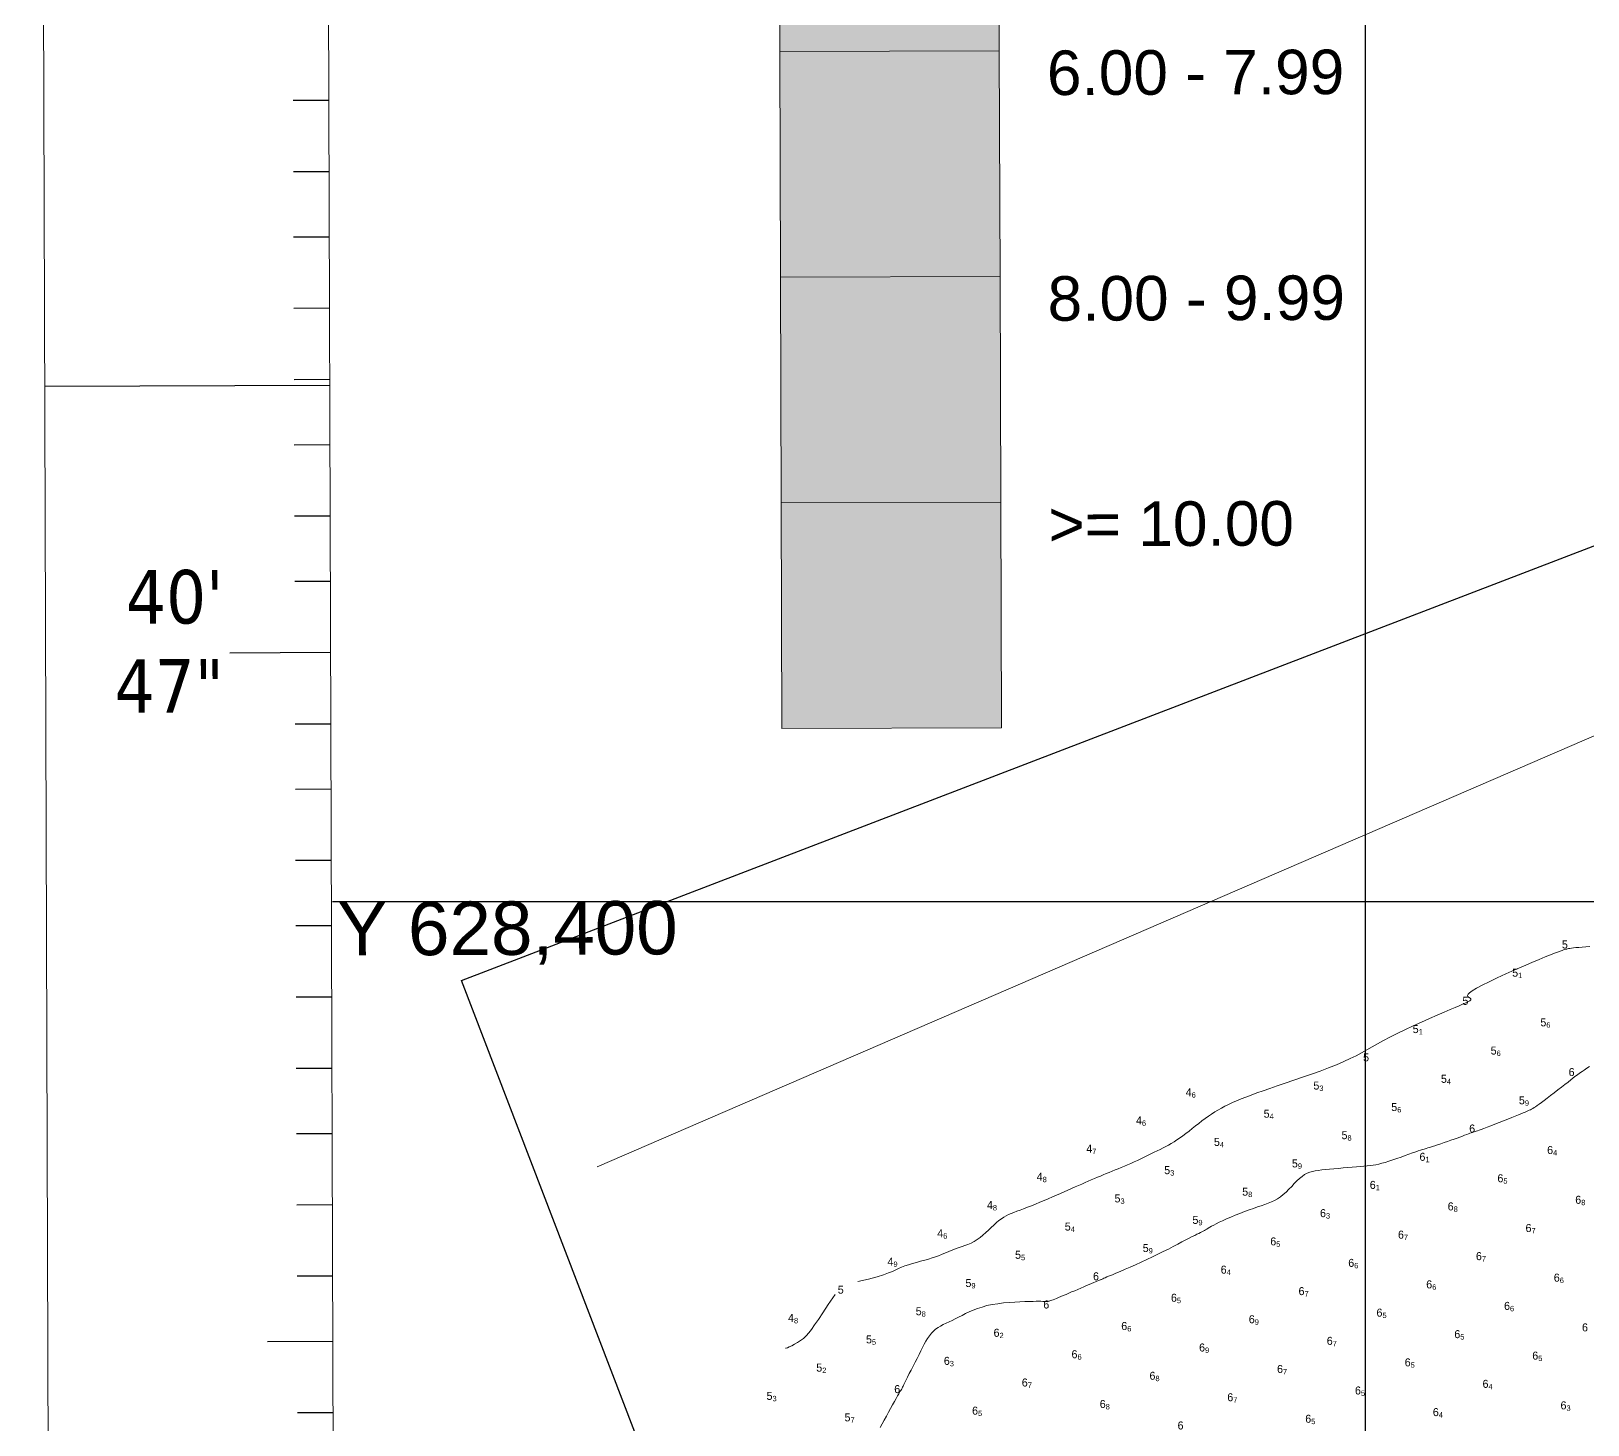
# Model space of a CAD drawing. Header units: millimetres. Extents: x 784883 to 785608, y 628235 to 628806.
# Drawn here: x 784883.3 to 785019.5, y 628354.2 to 628476.1 of the extents above; entities that cross this region are included whole.
import ezdxf
from ezdxf.enums import TextEntityAlignment as Align

# ---------------------------------------------------------------- set-up
doc = ezdxf.new("R2010")
doc.units = ezdxf.units.MM
for name, color, linetype in [('5_00', 252, 'Continuous'), ('6_00', 255, 'Continuous'), ('Borders', 7, 'Continuous'), ('ColorBar', 7, 'Continuous'), ('Lat_Lon_Grid', 7, 'Continuous'), ('linker_oever_lucht_foto_cottica_2017_dg2', 7, 'Continuous'), ('Projection_Grid', 7, 'Continuous')]:
    doc.layers.add(name, color=color, linetype=linetype)
doc.layers.add('Soundings', color=7, linetype='Continuous', true_color=0x000000)

msp = doc.modelspace()

# ---------------------------------------------------------------- hatches: boundary and pattern name
at = {"layer": 'ColorBar', "true_color": 0x000000}
for points in [[(784948.68, 628494.07), (784967.9, 628494.14), (784967.96, 628474.4), (784948.75, 628474.34), (784948.68, 628494.07), (784948.68, 628494.07)], [(784948.75, 628474.34), (784967.96, 628474.4), (784968.03, 628454.67), (784948.81, 628454.6), (784948.75, 628474.34), (784948.75, 628474.34)], [(784948.81, 628454.6), (784968.03, 628454.67), (784968.1, 628434.93), (784948.88, 628434.87), (784948.81, 628454.6), (784948.81, 628454.6)], [(784948.88, 628434.87), (784968.1, 628434.93), (784968.16, 628415.2), (784948.95, 628415.14), (784948.88, 628434.87), (784948.88, 628434.87)]]:
    msp.add_hatch(color=18, dxfattribs=at).paths.add_polyline_path(points, flags=0)

# ---------------------------------------------------------------- linework, layer by layer
at = {"color": 240, "true_color": 0xed1f24}
msp.add_lwpolyline([(784920.92, 628393.09), (785176.53, 628491.18), (785223.93, 628367.67), (784968.32, 628269.58)], close=True, dxfattribs=at)
at = {"layer": '5_00', "color": 252, "linetype": 'Continuous', "lineweight": 0, "true_color": 0x8e919d, "flags": 128}
for points in [[(784955.59, 628366.75), (784956.53, 628366.98), (784957.27, 628367.18), (784957.84, 628367.36), (784958.28, 628367.51), (784958.62, 628367.65), (784958.9, 628367.78), (784959.15, 628367.9), (784959.4, 628368.01), (784959.69, 628368.12), (784960.02, 628368.22), (784960.36, 628368.33), (784960.72, 628368.43), (784961.08, 628368.53), (784961.44, 628368.63), (784961.78, 628368.72), (784962.1, 628368.82), (784962.39, 628368.92), (784962.65, 628369.02), (784962.89, 628369.11), (784963.11, 628369.21), (784963.33, 628369.3), (784963.54, 628369.4), (784963.75, 628369.48), (784963.97, 628369.57), (784964.2, 628369.65), (784964.45, 628369.73), (784964.7, 628369.82), (784964.96, 628369.91), (784965.22, 628370.01), (784965.49, 628370.13), (784965.75, 628370.27), (784966.02, 628370.43), (784966.28, 628370.61), (784966.53, 628370.82), (784966.78, 628371.04), (784967.02, 628371.26), (784967.26, 628371.49), (784967.49, 628371.7), (784967.71, 628371.91), (784967.93, 628372.09), (784968.14, 628372.25), (784968.35, 628372.38), (784968.56, 628372.5), (784968.78, 628372.61), (784969, 628372.7), (784969.24, 628372.8), (784969.5, 628372.9), (784969.79, 628373.01), (784970.09, 628373.13), (784970.43, 628373.26), (784970.78, 628373.39), (784971.14, 628373.54), (784971.51, 628373.69), (784971.88, 628373.84), (784972.25, 628374), (784972.61, 628374.16), (784972.97, 628374.31), (784973.31, 628374.46), (784973.65, 628374.61), (784973.97, 628374.75), (784974.28, 628374.89), (784974.59, 628375.03), (784974.89, 628375.16), (784975.18, 628375.29), (784975.46, 628375.42), (784975.74, 628375.54), (784976.01, 628375.65), (784976.28, 628375.77), (784976.54, 628375.88), (784976.81, 628375.98), (784977.06, 628376.09), (784977.32, 628376.2), (784977.58, 628376.3), (784977.84, 628376.41), (784978.1, 628376.52), (784978.36, 628376.62), (784978.63, 628376.73), (784978.9, 628376.85), (784979.18, 628376.97), (784979.46, 628377.09), (784979.75, 628377.22), (784980.05, 628377.36), (784980.35, 628377.5), (784980.64, 628377.64), (784980.94, 628377.78), (784981.23, 628377.92), (784981.51, 628378.06), (784981.78, 628378.19), (784982.04, 628378.32), (784982.29, 628378.45), (784982.53, 628378.57), (784982.77, 628378.7), (784983.01, 628378.84), (784983.25, 628378.99), (784983.49, 628379.14), (784983.74, 628379.31), (784984.01, 628379.5), (784984.28, 628379.71), (784984.56, 628379.92), (784984.84, 628380.14), (784985.12, 628380.37), (784985.41, 628380.59), (784985.69, 628380.81), (784985.97, 628381.02), (784986.25, 628381.22), (784986.53, 628381.41), (784986.81, 628381.59), (784987.09, 628381.76), (784987.39, 628381.93), (784987.69, 628382.09), (784988.02, 628382.25), (784988.36, 628382.41), (784988.72, 628382.56), (784989.12, 628382.73), (784989.54, 628382.89), (784990, 628383.06), (784990.5, 628383.25), (784991.04, 628383.44), (784991.63, 628383.65), (784992.28, 628383.87), (784992.98, 628384.11), (784993.72, 628384.36), (784994.48, 628384.62), (784995.26, 628384.9), (784996.02, 628385.17), (784996.76, 628385.45), (784997.46, 628385.72), (784998.1, 628385.99), (784998.67, 628386.26), (784999.19, 628386.51), (784999.66, 628386.77), (785000.12, 628387.02), (785000.57, 628387.28), (785001.05, 628387.55), (785001.56, 628387.83), (785002.13, 628388.14), (785002.76, 628388.45), (785003.45, 628388.78), (785004.17, 628389.11), (785004.89, 628389.44), (785005.6, 628389.76), (785006.27, 628390.06), (785006.88, 628390.32), (785007.41, 628390.55), (785007.84, 628390.73), (785008.18, 628390.88), (785008.44, 628390.99), (785008.64, 628391.08), (785008.78, 628391.14), (785008.88, 628391.19), (785008.96, 628391.22), (785009.02, 628391.26), (785009.08, 628391.29), (785009.13, 628391.32), (785009.17, 628391.36), (785009.2, 628391.4), (785009.22, 628391.44), (785009.21, 628391.47), (785009.19, 628391.51), (785009.15, 628391.55), (785009.08, 628391.59), (785009.01, 628391.64), (785008.95, 628391.69), (785008.93, 628391.77), (785008.98, 628391.88), (785009.11, 628392.01), (785009.34, 628392.19), (785009.7, 628392.41), (785010.2, 628392.68), (785010.82, 628392.98), (785011.53, 628393.32), (785012.29, 628393.67), (785013.06, 628394.02), (785013.83, 628394.35), (785014.55, 628394.66), (785015.19, 628394.93), (785015.73, 628395.16), (785016.17, 628395.33), (785016.53, 628395.47), (785016.81, 628395.58), (785017.03, 628395.66), (785017.19, 628395.72), (785017.32, 628395.76), (785017.43, 628395.79), (785017.52, 628395.82), (785017.6, 628395.84), (785017.68, 628395.86), (785017.77, 628395.88), (785017.88, 628395.9), (785018.02, 628395.92), (785018.19, 628395.94), (785018.4, 628395.96), (785018.66, 628395.98), (785018.96, 628396.01), (785019.28, 628396.04), (785019.63, 628396.07)], [(784949.27, 628360.94), (784949.31, 628360.94), (784949.42, 628360.97), (784949.59, 628361.04), (784949.8, 628361.14), (784950.05, 628361.27), (784950.31, 628361.42), (784950.58, 628361.6), (784950.83, 628361.79), (784951.07, 628362.01), (784951.3, 628362.26), (784951.53, 628362.57), (784951.8, 628362.96), (784952.13, 628363.43), (784952.52, 628364.02), (784953, 628364.75), (784953.59, 628365.62)]]:
    msp.add_lwpolyline(points, dxfattribs=at)
at = {"layer": '6_00', "color": 18, "linetype": 'Continuous', "lineweight": 0, "true_color": 0x000000, "flags": 128}
msp.add_lwpolyline([(784957.55, 628354), (784957.72, 628354.32), (784957.9, 628354.65), (784958.08, 628354.99), (784958.27, 628355.33), (784958.45, 628355.66), (784958.63, 628355.98), (784958.79, 628356.27), (784958.94, 628356.53), (784959.06, 628356.75), (784959.17, 628356.93), (784959.24, 628357.06), (784959.3, 628357.16), (784959.34, 628357.22), (784959.37, 628357.27), (784959.39, 628357.3), (784959.4, 628357.31), (784959.41, 628357.32), (784959.41, 628357.34), (784959.42, 628357.35), (784959.43, 628357.39), (784959.46, 628357.44), (784959.49, 628357.51), (784959.54, 628357.61), (784959.61, 628357.75), (784959.7, 628357.93), (784959.81, 628358.15), (784959.94, 628358.41), (784960.09, 628358.71), (784960.26, 628359.02), (784960.43, 628359.36), (784960.6, 628359.7), (784960.77, 628360.04), (784960.94, 628360.37), (784961.1, 628360.69), (784961.25, 628360.99), (784961.4, 628361.28), (784961.54, 628361.54), (784961.69, 628361.79), (784961.85, 628362.02), (784962.02, 628362.23), (784962.2, 628362.42), (784962.39, 628362.58), (784962.6, 628362.73), (784962.83, 628362.87), (784963.06, 628363), (784963.31, 628363.12), (784963.57, 628363.24), (784963.84, 628363.36), (784964.11, 628363.5), (784964.4, 628363.64), (784964.7, 628363.79), (784965.01, 628363.95), (784965.33, 628364.11), (784965.68, 628364.26), (784966.05, 628364.4), (784966.45, 628364.53), (784966.88, 628364.65), (784967.35, 628364.75), (784967.83, 628364.82), (784968.33, 628364.89), (784968.82, 628364.93), (784969.31, 628364.97), (784969.77, 628364.99), (784970.2, 628365.01), (784970.58, 628365.02), (784970.91, 628365.02), (784971.18, 628365.03), (784971.41, 628365.03), (784971.6, 628365.03), (784971.76, 628365.02), (784971.88, 628365.02), (784971.98, 628365.02), (784972.06, 628365.01), (784972.13, 628365.02), (784972.2, 628365.02), (784972.26, 628365.03), (784972.32, 628365.04), (784972.39, 628365.06), (784972.47, 628365.09), (784972.56, 628365.12), (784972.67, 628365.17), (784972.81, 628365.23), (784972.97, 628365.29), (784973.15, 628365.37), (784973.35, 628365.45), (784973.56, 628365.54), (784973.8, 628365.64), (784974.04, 628365.74), (784974.29, 628365.85), (784974.56, 628365.96), (784974.82, 628366.07), (784975.09, 628366.19), (784975.35, 628366.3), (784975.6, 628366.4), (784975.83, 628366.5), (784976.04, 628366.59), (784976.22, 628366.67), (784976.37, 628366.73), (784976.49, 628366.78), (784976.59, 628366.82), (784976.66, 628366.85), (784976.72, 628366.88), (784976.78, 628366.9), (784976.82, 628366.92), (784976.86, 628366.94), (784976.9, 628366.95), (784976.95, 628366.97), (784977.01, 628367), (784977.1, 628367.04), (784977.22, 628367.09), (784977.38, 628367.16), (784977.59, 628367.25), (784977.85, 628367.36), (784978.17, 628367.49), (784978.54, 628367.65), (784978.96, 628367.83), (784979.41, 628368.02), (784979.88, 628368.23), (784980.37, 628368.45), (784980.86, 628368.68), (784981.36, 628368.91), (784981.84, 628369.14), (784982.3, 628369.38), (784982.75, 628369.6), (784983.18, 628369.82), (784983.57, 628370.03), (784983.94, 628370.22), (784984.28, 628370.4), (784984.57, 628370.55), (784984.83, 628370.69), (784985.06, 628370.8), (784985.25, 628370.89), (784985.41, 628370.97), (784985.56, 628371.04), (784985.68, 628371.1), (784985.8, 628371.16), (784985.9, 628371.22), (784986.01, 628371.29), (784986.12, 628371.35), (784986.24, 628371.43), (784986.37, 628371.51), (784986.53, 628371.6), (784986.72, 628371.7), (784986.94, 628371.82), (784987.2, 628371.94), (784987.5, 628372.08), (784987.84, 628372.24), (784988.21, 628372.4), (784988.61, 628372.56), (784989.01, 628372.72), (784989.41, 628372.88), (784989.81, 628373.02), (784990.19, 628373.16), (784990.54, 628373.28), (784990.88, 628373.39), (784991.19, 628373.49), (784991.48, 628373.6), (784991.77, 628373.72), (784992.04, 628373.84), (784992.3, 628373.99), (784992.55, 628374.17), (784992.8, 628374.37), (784993.05, 628374.59), (784993.3, 628374.83), (784993.54, 628375.08), (784993.77, 628375.32), (784994, 628375.56), (784994.23, 628375.77), (784994.45, 628375.96), (784994.67, 628376.11), (784994.89, 628376.23), (784995.12, 628376.32), (784995.35, 628376.39), (784995.6, 628376.44), (784995.87, 628376.48), (784996.17, 628376.52), (784996.49, 628376.55), (784996.85, 628376.58), (784997.23, 628376.62), (784997.63, 628376.65), (784998.04, 628376.69), (784998.44, 628376.72), (784998.83, 628376.76), (784999.21, 628376.79), (784999.55, 628376.82), (784999.86, 628376.85), (785000.15, 628376.87), (785000.41, 628376.9), (785000.66, 628376.94), (785000.91, 628376.98), (785001.16, 628377.03), (785001.43, 628377.1), (785001.72, 628377.18), (785002.05, 628377.28), (785002.39, 628377.39), (785002.75, 628377.52), (785003.11, 628377.65), (785003.46, 628377.77), (785003.8, 628377.9), (785004.11, 628378.01), (785004.39, 628378.11), (785004.62, 628378.19), (785004.81, 628378.25), (785004.99, 628378.31), (785005.14, 628378.35), (785005.3, 628378.4), (785005.45, 628378.44), (785005.62, 628378.49), (785005.82, 628378.56), (785006.05, 628378.63), (785006.31, 628378.72), (785006.59, 628378.81), (785006.88, 628378.91), (785007.17, 628379.01), (785007.47, 628379.12), (785007.75, 628379.22), (785008.02, 628379.31), (785008.26, 628379.4), (785008.48, 628379.48), (785008.67, 628379.56), (785008.85, 628379.62), (785009, 628379.68), (785009.14, 628379.73), (785009.25, 628379.77), (785009.35, 628379.8), (785009.43, 628379.83), (785009.51, 628379.85), (785009.59, 628379.88), (785009.68, 628379.91), (785009.79, 628379.94), (785009.94, 628379.99), (785010.12, 628380.06), (785010.35, 628380.14), (785010.63, 628380.25), (785010.95, 628380.38), (785011.31, 628380.52), (785011.69, 628380.67), (785012.07, 628380.82), (785012.44, 628380.96), (785012.79, 628381.1), (785013.1, 628381.23), (785013.37, 628381.34), (785013.6, 628381.43), (785013.79, 628381.51), (785013.96, 628381.57), (785014.09, 628381.63), (785014.21, 628381.69), (785014.32, 628381.74), (785014.42, 628381.79), (785014.52, 628381.84), (785014.63, 628381.9), (785014.75, 628381.97), (785014.88, 628382.05), (785015.02, 628382.15), (785015.19, 628382.28), (785015.4, 628382.42), (785015.63, 628382.6), (785015.9, 628382.8), (785016.19, 628383.03), (785016.51, 628383.27), (785016.83, 628383.52), (785017.14, 628383.77), (785017.44, 628384), (785017.72, 628384.21), (785017.96, 628384.4), (785018.15, 628384.55), (785018.31, 628384.68), (785018.45, 628384.78), (785018.57, 628384.87), (785018.69, 628384.95), (785018.82, 628385.04), (785018.96, 628385.14), (785019.14, 628385.26), (785019.35, 628385.41), (785019.6, 628385.58)], dxfattribs=at)
at = {"layer": 'Borders', "color": 18, "linetype": 'Continuous', "lineweight": 20, "true_color": 0x000000}
for p, q in [((784883.26, 628803.89), (784885.15, 628234.72)), ((784908.27, 628779.05), (784909.99, 628259.73))]:
    msp.add_line(p, q, dxfattribs=at)
at = {"layer": 'ColorBar', "color": 18, "linetype": 'Continuous', "lineweight": 20, "true_color": 0x000000}
for points in [[(784948.68, 628494.07, 0), (784967.9, 628494.14, 0), (784967.96, 628474.4, 0), (784948.75, 628474.34, 0), (784948.68, 628494.07, 0)], [(784948.75, 628474.34, 0), (784967.96, 628474.4, 0), (784968.03, 628454.67, 0), (784948.81, 628454.6, 0), (784948.75, 628474.34, 0)], [(784948.81, 628454.6, 0), (784968.03, 628454.67, 0), (784968.1, 628434.93, 0), (784948.88, 628434.87, 0), (784948.81, 628454.6, 0)], [(784948.88, 628434.87, 0), (784968.1, 628434.93, 0), (784968.16, 628415.2, 0), (784948.95, 628415.14, 0), (784948.88, 628434.87, 0)]]:
    msp.add_polyline3d(points, dxfattribs=at)
at = {"layer": 'Lat_Lon_Grid', "color": 18, "linetype": 'Continuous', "true_color": 0x000000}
for p, q in [((784909.29, 628470.05), (784906.18, 628470.04)), ((784909.32, 628463.82), (784906.2, 628463.81)), ((784909.33, 628458.11), (784906.22, 628458.1)), ((784909.35, 628451.88), (784906.24, 628451.87)), ((784909.38, 628445.64), (784906.26, 628445.63)), ((784909.38, 628445.13), (784884.45, 628445.04)), ((784909.39, 628439.93), (784906.28, 628439.92)), ((784909.42, 628433.7), (784906.3, 628433.69)), ((784909.43, 628427.99), (784906.32, 628427.98)), ((784909.45, 628421.76), (784900.63, 628421.73)), ((784909.48, 628415.52), (784906.36, 628415.51)), ((784909.49, 628409.81), (784906.38, 628409.8)), ((784909.52, 628403.58), (784906.4, 628403.57)), ((784909.53, 628397.87), (784906.42, 628397.86)), ((784909.55, 628391.64), (784906.44, 628391.63)), ((784909.58, 628385.4), (784906.46, 628385.39)), ((784909.59, 628379.69), (784906.48, 628379.68)), ((784909.61, 628373.46), (784906.5, 628373.45)), ((784909.64, 628367.23), (784906.52, 628367.22)), ((784909.65, 628361.51), (784903.94, 628361.5)), ((784909.68, 628355.28), (784906.56, 628355.27))]:
    msp.add_line(p, q, dxfattribs=at)
at = {"layer": 'linker_oever_lucht_foto_cottica_2017_dg2', "color": 18, "linetype": 'Continuous', "lineweight": 20, "true_color": 0x000000}
msp.add_line((785063.7, 628433.36), (784932.79, 628376.8), dxfattribs=at)
at = {"layer": 'Projection_Grid', "color": 18, "linetype": 'Continuous', "true_color": 0x000000}
for p, q in [((785000, 628260.11), (785000, 628779.27)), ((784909.63, 628400), (785582.48, 628400))]:
    msp.add_line(p, q, dxfattribs=at)

# ---------------------------------------------------------------- texts
at = {"layer": 'ColorBar', "color": 18, "true_color": 0x000000, "char_height": 3.8949, "attachment_point": 1, "rotation": 0.19}
for s, insert, width in [('{\\fArial|b0|i0|c1|p0;6.00\\~-\\~7.99}', (784972.12, 628474.42), 272.6452), ('{\\fArial|b0|i0|c1|p0;8.00\\~-\\~9.99}', (784972.18, 628454.68), 272.6452), ('{\\fArial|b0|i0|c1|p0;>=\\~10.00}', (784972.25, 628434.95), 241.4857)]:
    msp.add_mtext(s, dxfattribs=dict(at, insert=insert, width=width))
at = {"layer": 'Lat_Lon_Grid', "color": 18, "true_color": 0x000000, "char_height": 4.6739, "width": 243.0437, "attachment_point": 3, "rotation": 0.19}
for s, insert in [("{\\fTahoma|b0|i0|c1|p0;40'}", (784900.08, 628429)), ('{\\fTahoma|b0|i0|c1|p0;47"}', (784900.11, 628421.21))]:
    msp.add_mtext(s, dxfattribs=dict(at, insert=insert))
at = {"layer": 'Projection_Grid', "color": 18, "true_color": 0x000000, "insert": (784910.05, 628399.95), "char_height": 4.6739, "width": 439.3482, "attachment_point": 1, "rotation": 0.19}
msp.add_mtext('{\\fMicrosoft Sans Serif|b0|i0|c1|p0;Y\\~628,400}', dxfattribs=at)
at = {"layer": 'Soundings', "color": 214, "true_color": 0x8c1b96}
for s, p in [('5', (785017.7, 628396.24, 4.96)), ('5', (785009, 628391.31, 4.99)), ('4', (784984.79, 628383.32, 4.6)), ('4', (784980.44, 628380.85, 4.63)), ('4', (784976.09, 628378.38, 4.71)), ('4', (784971.75, 628375.92, 4.76)), ('4', (784967.4, 628373.45, 4.84)), ('4', (784963.05, 628370.98, 4.61)), ('4', (784958.7, 628368.51, 4.9)), ('4', (784950, 628363.58, 4.81))]:
    msp.add_text(s, height=0.7, dxfattribs=at).set_placement(p, align=Align.MIDDLE_RIGHT)
at = {"layer": 'Soundings', "color": 252, "true_color": 0x8e919d}
for p in [(785013.35, 628393.77, 5.09), (785004.65, 628388.84, 5.08), (785000.31, 628386.37, 5.04), (784995.96, 628383.9, 5.25), (785007.12, 628384.49, 5.42), (784991.61, 628381.44, 5.42), (784987.26, 628378.97, 5.4), (784982.91, 628376.5, 5.25), (784978.56, 628374.03, 5.29), (784974.21, 628371.57, 5.36), (784969.86, 628369.1, 5.49), (784954.35, 628366.05, 5.04), (784952.47, 628359.23, 5.23), (784948.12, 628356.76, 5.29)]:
    msp.add_text('5', height=0.7, dxfattribs=at).set_placement(p, align=Align.MIDDLE_RIGHT)
for s, p in [('1', (785013.35, 628393.77, 5.09)), ('1', (785004.65, 628388.84, 5.08)), ('3', (784995.96, 628383.9, 5.25)), ('4', (785007.12, 628384.49, 5.42)), ('4', (784991.61, 628381.44, 5.42)), ('4', (784987.26, 628378.97, 5.4)), ('3', (784982.91, 628376.5, 5.25)), ('3', (784978.56, 628374.03, 5.29)), ('4', (784974.21, 628371.57, 5.36)), ('5', (784969.86, 628369.1, 5.49)), ('2', (784952.47, 628359.23, 5.23)), ('3', (784948.12, 628356.76, 5.29))]:
    msp.add_text(s, height=0.472, dxfattribs=at).set_placement(p, align=Align.TOP_LEFT)
at = {"layer": 'Soundings', "color": 18, "true_color": 0x000000}
for s, p in [('5', (785015.82, 628389.43, 5.62)), ('5', (785011.47, 628386.96, 5.57)), ('6', (785018.29, 628385.08, 5.97)), ('5', (785013.94, 628382.61, 5.9)), ('5', (785002.77, 628382.02, 5.6)), ('5', (784998.42, 628379.56, 5.77)), ('6', (785009.59, 628380.14, 5.97)), ('6', (785016.41, 628378.26, 6.41)), ('5', (784994.08, 628377.09, 5.94)), ('6', (785005.24, 628377.67, 6.07)), ('6', (785012.06, 628375.79, 6.48)), ('5', (784989.73, 628374.62, 5.79)), ('6', (785000.89, 628375.21, 6.14)), ('6', (784996.54, 628372.74, 6.29)), ('6', (785007.71, 628373.33, 6.76)), ('6', (785018.87, 628373.91, 6.83)), ('5', (784985.38, 628372.15, 5.88)), ('6', (785014.52, 628371.44, 6.74)), ('6', (784992.19, 628370.27, 6.5)), ('6', (785003.36, 628370.86, 6.7)), ('5', (784981.03, 628369.69, 5.89)), ('6', (785010.18, 628368.98, 6.67)), ('6', (784976.68, 628367.22, 5.96)), ('6', (784987.85, 628367.8, 6.42)), ('6', (784999.01, 628368.39, 6.63)), ('5', (784965.52, 628366.63, 5.85)), ('6', (784994.66, 628365.92, 6.72)), ('6', (785005.83, 628366.51, 6.61)), ('6', (785016.99, 628367.1, 6.64)), ('6', (784972.33, 628364.75, 6.03)), ('6', (784983.5, 628365.34, 6.49)), ('6', (785012.64, 628364.63, 6.6)), ('5', (784961.17, 628364.16, 5.84)), ('6', (784990.31, 628363.46, 6.85)), ('6', (785001.48, 628364.04, 6.54)), ('6', (784967.98, 628362.28, 6.22)), ('6', (784979.15, 628362.87, 6.56)), ('6', (785008.29, 628362.16, 6.52)), ('6', (785019.46, 628362.75, 6.51)), ('5', (784956.82, 628361.7, 5.51)), ('6', (784974.8, 628360.4, 6.63)), ('6', (784985.96, 628360.99, 6.85)), ('6', (784997.13, 628361.57, 6.7)), ('6', (784963.63, 628359.82, 6.3)), ('6', (784992.78, 628359.11, 6.66)), ('6', (785003.95, 628359.69, 6.5)), ('6', (785015.11, 628360.28, 6.46)), ('6', (784970.45, 628357.93, 6.7)), ('6', (784981.62, 628358.52, 6.84)), ('6', (785010.76, 628357.81, 6.41)), ('6', (784959.29, 628357.35, 5.99)), ('6', (784988.43, 628356.64, 6.71)), ('6', (784999.6, 628357.23, 6.52)), ('6', (784966.1, 628355.47, 6.52)), ('6', (784977.27, 628356.05, 6.83)), ('6', (785006.41, 628355.34, 6.4)), ('6', (785017.58, 628355.93, 6.33)), ('5', (784954.94, 628354.88, 5.69)), ('6', (784984.08, 628354.17, 6.71)), ('6', (784995.25, 628354.76, 6.52))]:
    msp.add_text(s, height=0.7, dxfattribs=at).set_placement(p, align=Align.MIDDLE_RIGHT)
for s, p in [('6', (785015.82, 628389.43, 5.62)), ('6', (785011.47, 628386.96, 5.57)), ('9', (785013.94, 628382.61, 5.9)), ('6', (785002.77, 628382.02, 5.6)), ('8', (784998.42, 628379.56, 5.77)), ('9', (784994.08, 628377.09, 5.94)), ('1', (785005.24, 628377.67, 6.07)), ('4', (785016.41, 628378.26, 6.41)), ('5', (785012.06, 628375.79, 6.48)), ('8', (784989.73, 628374.62, 5.79)), ('1', (785000.89, 628375.21, 6.14)), ('8', (785007.71, 628373.33, 6.76)), ('8', (785018.87, 628373.91, 6.83)), ('9', (784985.38, 628372.15, 5.88)), ('3', (784996.54, 628372.74, 6.29)), ('7', (785003.36, 628370.86, 6.7)), ('7', (785014.52, 628371.44, 6.74)), ('9', (784981.03, 628369.69, 5.89)), ('5', (784992.19, 628370.27, 6.5)), ('7', (785010.18, 628368.98, 6.67)), ('4', (784987.85, 628367.8, 6.42)), ('6', (784999.01, 628368.39, 6.63)), ('9', (784965.52, 628366.63, 5.85)), ('6', (785005.83, 628366.51, 6.61)), ('6', (785016.99, 628367.1, 6.64)), ('5', (784983.5, 628365.34, 6.49)), ('7', (784994.66, 628365.92, 6.72)), ('8', (784961.17, 628364.16, 5.84)), ('9', (784990.31, 628363.46, 6.85)), ('5', (785001.48, 628364.04, 6.54)), ('6', (785012.64, 628364.63, 6.6)), ('2', (784967.98, 628362.28, 6.22)), ('6', (784979.15, 628362.87, 6.56)), ('5', (785008.29, 628362.16, 6.52)), ('5', (784956.82, 628361.7, 5.51)), ('9', (784985.96, 628360.99, 6.85)), ('7', (784997.13, 628361.57, 6.7)), ('3', (784963.63, 628359.82, 6.3)), ('6', (784974.8, 628360.4, 6.63)), ('5', (785003.95, 628359.69, 6.5)), ('5', (785015.11, 628360.28, 6.46)), ('8', (784981.62, 628358.52, 6.84)), ('7', (784992.78, 628359.11, 6.66)), ('7', (784970.45, 628357.93, 6.7)), ('5', (784999.6, 628357.23, 6.52)), ('4', (785010.76, 628357.81, 6.41)), ('5', (784966.1, 628355.47, 6.52)), ('8', (784977.27, 628356.05, 6.83)), ('7', (784988.43, 628356.64, 6.71)), ('4', (785006.41, 628355.34, 6.4)), ('3', (785017.58, 628355.93, 6.33)), ('7', (784954.94, 628354.88, 5.69)), ('5', (784995.25, 628354.76, 6.52))]:
    msp.add_text(s, height=0.472, dxfattribs=at).set_placement(p, align=Align.TOP_LEFT)
at = {"layer": 'Soundings', "color": 214, "true_color": 0x8c1b96}
for s, p in [('6', (784984.79, 628383.32, 4.6)), ('6', (784980.44, 628380.85, 4.63)), ('7', (784976.09, 628378.38, 4.71)), ('8', (784971.75, 628375.92, 4.76)), ('8', (784967.4, 628373.45, 4.84)), ('6', (784963.05, 628370.98, 4.61)), ('9', (784958.7, 628368.51, 4.9)), ('8', (784950, 628363.58, 4.81))]:
    msp.add_text(s, height=0.472, dxfattribs=at).set_placement(p, align=Align.TOP_LEFT)

doc.saveas('drawing.dxf')
